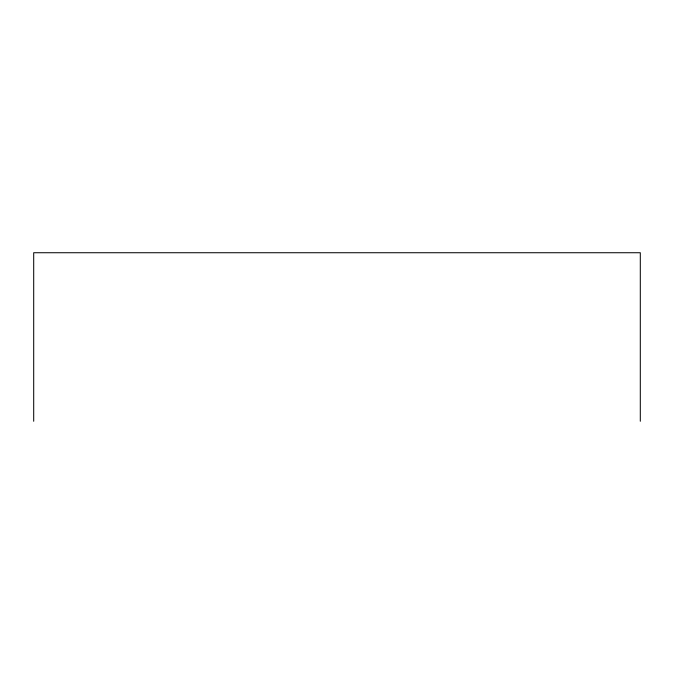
<?xml version="1.0" encoding="UTF-8"?>
<svg xmlns="http://www.w3.org/2000/svg" width="674" height="674" viewBox="0 0 674 674"><rect width="100%" height="100%" fill="white"/><g stroke="black" fill="none" stroke-linecap="round" stroke-linejoin="round"><path stroke-width="1.01" d="M640.3 421.267L640.3 252.733L33.7 252.733L33.7 421.267"/></g></svg>
